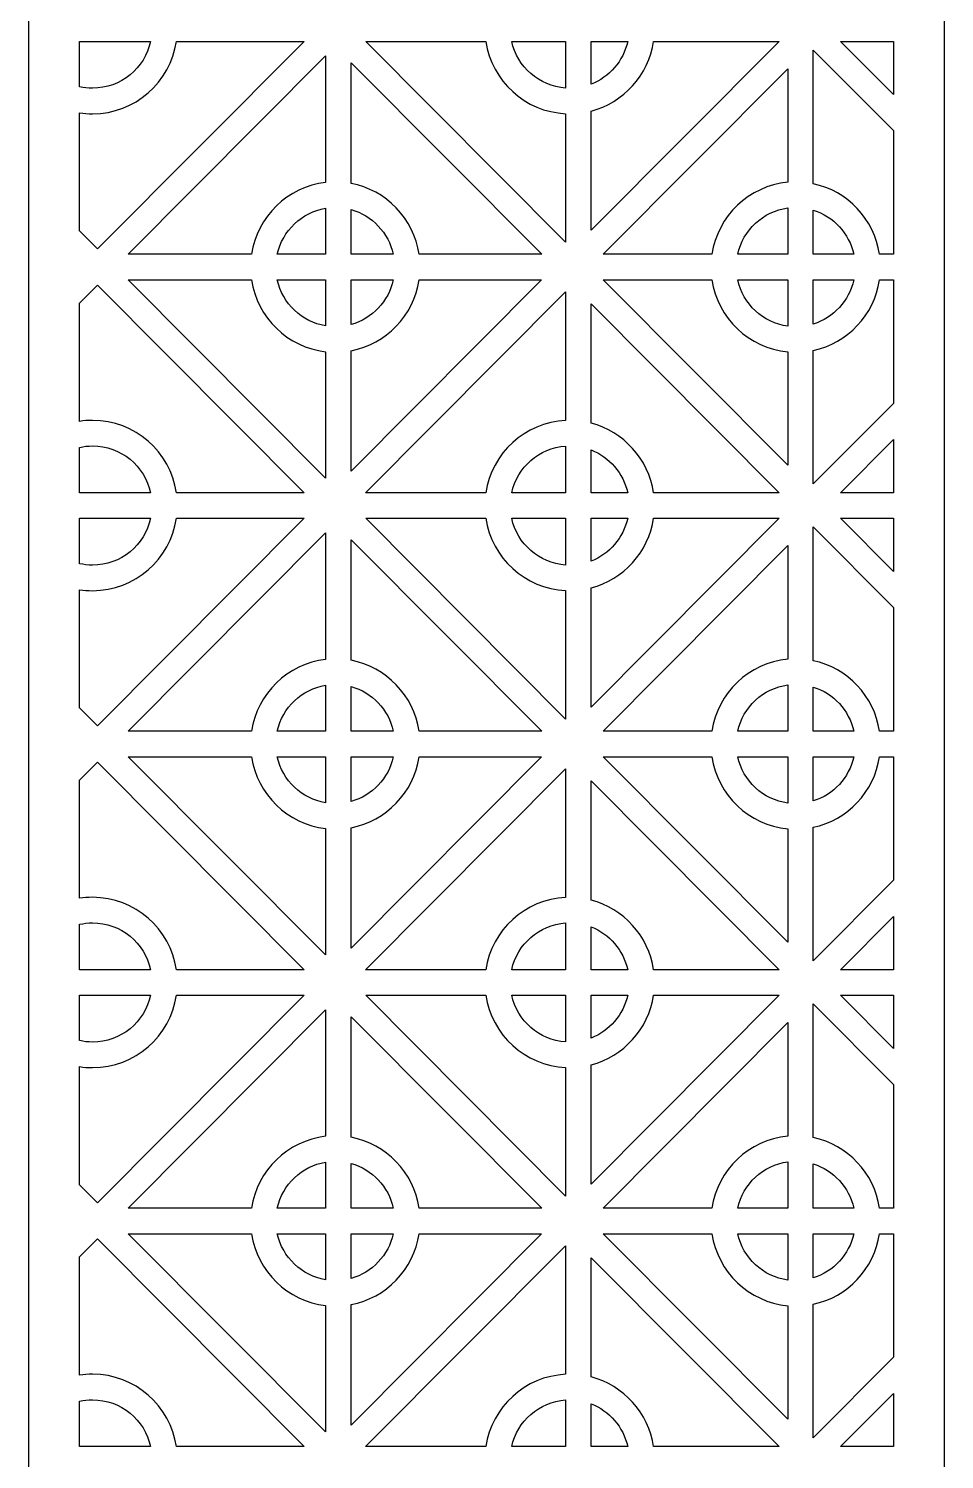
# Model space of a CAD drawing. Header units: centimetres. Extents: x -17 to -14.1, y -9 to 9.
# Drawn here: x -17.003 to -14.066, y -4.288 to 0.301 of the extents above; entities that cross this region are included whole.
import ezdxf

# ---------------------------------------------------------------- set-up
doc = ezdxf.new("R2010")
doc.units = ezdxf.units.CM
doc.header["$MEASUREMENT"] = 0
doc.layers.add('layer 1', color=7, linetype='Continuous')

msp = doc.modelspace()

# ---------------------------------------------------------------- linework, layer by layer
at = {"layer": 'layer 1', "color": 250, "lineweight": 30}
for points, knots in [([(-17.00268, -9.00021), (-17.00268, -9.00021), (-17.00268, 9.00077), (-17.00268, 9.00077), (-17.00268, 9.00077), (-17.00268, 9.00077), (-14.06596, 9.00077), (-14.06596, 9.00077), (-14.06596, 9.00077), (-14.06596, 9.00077), (-14.06596, -9.00021), (-14.06596, -9.00021), (-14.06596, -9.00021), (-14.06596, -9.00021), (-17.00268, -9.00021), (-17.00268, -9.00021)], [0, 0, 0, 0, 0.2, 0.2, 0.2, 0.2, 0.4, 0.4, 0.4, 0.4, 0.6, 0.6, 0.6, 0.6, 1, 1, 1, 1]), ([(-16.61173, 0.26024), (-16.61173, 0.26024), (-16.83953, 0.26024), (-16.83953, 0.26024), (-16.83953, 0.26024), (-16.83953, 0.26024), (-16.83953, 0.11464), (-16.83953, 0.11464), (-16.83953, 0.11464), (-16.82606, 0.11161), (-16.81206, 0.11), (-16.79768, 0.11), (-16.79768, 0.11), (-16.70657, 0.11), (-16.63041, 0.17433), (-16.61173, 0.26024)], [0, 0, 0, 0, 0.2, 0.2, 0.2, 0.2, 0.4, 0.4, 0.4, 0.4, 0.6, 0.6, 0.6, 0.6, 1, 1, 1, 1]), ([(-16.83953, -0.34763), (-16.83953, -0.34763), (-16.78191, -0.40551), (-16.78191, -0.40551), (-16.78191, -0.40551), (-16.78191, -0.40551), (-16.11919, 0.26024), (-16.11919, 0.26024), (-16.11919, 0.26024), (-16.11919, 0.26024), (-16.52881, 0.26024), (-16.52881, 0.26024), (-16.52881, 0.26024), (-16.54849, 0.12883), (-16.66139, 0.02805), (-16.79768, 0.02805), (-16.79768, 0.02805), (-16.81191, 0.02805), (-16.82588, 0.02915), (-16.83953, 0.03127), (-16.83953, 0.03127), (-16.83953, 0.03127), (-16.83953, -0.34763), (-16.83953, -0.34763)], [0, 0, 0, 0, 0.1428571, 0.1428571, 0.1428571, 0.1428571, 0.2857143, 0.2857143, 0.2857143, 0.2857143, 0.4285714, 0.4285714, 0.4285714, 0.4285714, 0.5714286, 0.5714286, 0.5714286, 0.5714286, 0.7142857, 0.7142857, 0.7142857, 0.7142857, 1, 1, 1, 1]), ([(-15.53636, 0.26024), (-15.53636, 0.26024), (-15.92163, 0.26024), (-15.92163, 0.26024), (-15.92163, 0.26024), (-15.92163, 0.26024), (-15.28064, -0.38368), (-15.28064, -0.38368), (-15.28064, -0.38368), (-15.28064, -0.38368), (-15.28064, 0.02837), (-15.28064, 0.02837), (-15.28064, 0.02837), (-15.41099, 0.03461), (-15.51731, 0.13308), (-15.53636, 0.26024)], [0, 0, 0, 0, 0.2, 0.2, 0.2, 0.2, 0.4, 0.4, 0.4, 0.4, 0.6, 0.6, 0.6, 0.6, 1, 1, 1, 1]), ([(-15.28064, 0.26024), (-15.28064, 0.26024), (-15.45344, 0.26024), (-15.45344, 0.26024), (-15.45344, 0.26024), (-15.43567, 0.1785), (-15.36585, 0.11631), (-15.28064, 0.11046), (-15.28064, 0.11046), (-15.28064, 0.11046), (-15.28064, 0.26024), (-15.28064, 0.26024)], [0, 0, 0, 0, 0.25, 0.25, 0.25, 0.25, 0.5, 0.5, 0.5, 0.5, 1, 1, 1, 1]), ([(-15.08155, 0.26024), (-15.08155, 0.26024), (-15.19907, 0.26024), (-15.19907, 0.26024), (-15.19907, 0.26024), (-15.19907, 0.26024), (-15.19907, 0.12274), (-15.19907, 0.12274), (-15.19907, 0.12274), (-15.14009, 0.14558), (-15.09528, 0.19708), (-15.08155, 0.26024)], [0, 0, 0, 0, 0.25, 0.25, 0.25, 0.25, 0.5, 0.5, 0.5, 0.5, 1, 1, 1, 1]), ([(-14.59619, 0.26024), (-14.59619, 0.26024), (-14.99862, 0.26024), (-14.99862, 0.26024), (-14.99862, 0.26024), (-15.01489, 0.15161), (-15.09485, 0.06392), (-15.19907, 0.03678), (-15.19907, 0.03678), (-15.19907, 0.03678), (-15.19907, -0.3454), (-15.19907, -0.3454), (-15.19907, -0.3454), (-15.19907, -0.3454), (-14.59619, 0.26024), (-14.59619, 0.26024)], [0, 0, 0, 0, 0.2, 0.2, 0.2, 0.2, 0.4, 0.4, 0.4, 0.4, 0.6, 0.6, 0.6, 0.6, 1, 1, 1, 1]), ([(-14.22911, -0.02596), (-14.22911, -0.02596), (-14.48644, 0.23254), (-14.48644, 0.23254), (-14.48644, 0.23254), (-14.48644, 0.23254), (-14.48644, -0.19643), (-14.48644, -0.19643), (-14.48644, -0.19643), (-14.37631, -0.2197), (-14.2907, -0.30994), (-14.2738, -0.42275), (-14.2738, -0.42275), (-14.2738, -0.42275), (-14.22911, -0.42275), (-14.22911, -0.42275), (-14.22911, -0.42275), (-14.22911, -0.42275), (-14.22911, -0.02596), (-14.22911, -0.02596)], [0, 0, 0, 0, 0.1666667, 0.1666667, 0.1666667, 0.1666667, 0.3333333, 0.3333333, 0.3333333, 0.3333333, 0.5, 0.5, 0.5, 0.5, 0.6666667, 0.6666667, 0.6666667, 0.6666667, 1, 1, 1, 1]), ([(-14.22911, 0.26024), (-14.22911, 0.26024), (-14.39864, 0.26024), (-14.39864, 0.26024), (-14.39864, 0.26024), (-14.39864, 0.26024), (-14.22911, 0.08993), (-14.22911, 0.08993), (-14.22911, 0.08993), (-14.22911, 0.08993), (-14.22911, 0.26024), (-14.22911, 0.26024)], [0, 0, 0, 0, 0.25, 0.25, 0.25, 0.25, 0.5, 0.5, 0.5, 0.5, 1, 1, 1, 1]), ([(-16.6837, -0.42275), (-16.6837, -0.42275), (-16.28803, -0.42275), (-16.28803, -0.42275), (-16.28803, -0.42275), (-16.26987, -0.3015), (-16.17233, -0.20634), (-16.05028, -0.19236), (-16.05028, -0.19236), (-16.05028, -0.19236), (-16.05028, 0.21356), (-16.05028, 0.21356), (-16.05028, 0.21356), (-16.05028, 0.21356), (-16.6837, -0.42275), (-16.6837, -0.42275)], [0, 0, 0, 0, 0.2, 0.2, 0.2, 0.2, 0.4, 0.4, 0.4, 0.4, 0.6, 0.6, 0.6, 0.6, 1, 1, 1, 1]), ([(-15.75029, -0.42275), (-15.75029, -0.42275), (-15.35711, -0.42275), (-15.35711, -0.42275), (-15.35711, -0.42275), (-15.35711, -0.42275), (-15.96871, 0.19163), (-15.96871, 0.19163), (-15.96871, 0.19163), (-15.96871, 0.19163), (-15.96871, -0.19528), (-15.96871, -0.19528), (-15.96871, -0.19528), (-15.85581, -0.21658), (-15.76749, -0.30797), (-15.75029, -0.42275)], [0, 0, 0, 0, 0.2, 0.2, 0.2, 0.2, 0.4, 0.4, 0.4, 0.4, 0.6, 0.6, 0.6, 0.6, 1, 1, 1, 1]), ([(-15.16071, -0.42275), (-15.16071, -0.42275), (-14.81154, -0.42275), (-14.81154, -0.42275), (-14.81154, -0.42275), (-14.79309, -0.29959), (-14.69275, -0.20335), (-14.56801, -0.19176), (-14.56801, -0.19176), (-14.56801, -0.19176), (-14.56801, 0.17265), (-14.56801, 0.17265), (-14.56801, 0.17265), (-14.56801, 0.17265), (-15.16071, -0.42275), (-15.16071, -0.42275)], [0, 0, 0, 0, 0.2, 0.2, 0.2, 0.2, 0.4, 0.4, 0.4, 0.4, 0.6, 0.6, 0.6, 0.6, 1, 1, 1, 1]), ([(-16.20511, -0.42275), (-16.20511, -0.42275), (-16.05028, -0.42275), (-16.05028, -0.42275), (-16.05028, -0.42275), (-16.05028, -0.42275), (-16.05028, -0.27508), (-16.05028, -0.27508), (-16.05028, -0.27508), (-16.12721, -0.28779), (-16.1886, -0.34685), (-16.20511, -0.42275)], [0, 0, 0, 0, 0.25, 0.25, 0.25, 0.25, 0.5, 0.5, 0.5, 0.5, 1, 1, 1, 1]), ([(-14.72861, -0.42275), (-14.72861, -0.42275), (-14.56801, -0.42275), (-14.56801, -0.42275), (-14.56801, -0.42275), (-14.56801, -0.42275), (-14.56801, -0.27421), (-14.56801, -0.27421), (-14.56801, -0.27421), (-14.64763, -0.28486), (-14.71169, -0.34496), (-14.72861, -0.42275)], [0, 0, 0, 0, 0.25, 0.25, 0.25, 0.25, 0.5, 0.5, 0.5, 0.5, 1, 1, 1, 1]), ([(-15.96871, -0.42275), (-15.96871, -0.42275), (-15.83322, -0.42275), (-15.83322, -0.42275), (-15.83322, -0.42275), (-15.84831, -0.35332), (-15.90097, -0.29799), (-15.96871, -0.27932), (-15.96871, -0.27932), (-15.96871, -0.27932), (-15.96871, -0.42275), (-15.96871, -0.42275)], [0, 0, 0, 0, 0.25, 0.25, 0.25, 0.25, 0.5, 0.5, 0.5, 0.5, 1, 1, 1, 1]), ([(-14.48644, -0.281), (-14.48644, -0.281), (-14.48644, -0.42275), (-14.48644, -0.42275), (-14.48644, -0.42275), (-14.48644, -0.42275), (-14.35672, -0.42275), (-14.35672, -0.42275), (-14.35672, -0.42275), (-14.37139, -0.35531), (-14.42149, -0.30116), (-14.48644, -0.281)], [0, 0, 0, 0, 0.25, 0.25, 0.25, 0.25, 0.5, 0.5, 0.5, 0.5, 1, 1, 1, 1]), ([(-16.28803, -0.5047), (-16.28803, -0.5047), (-16.68317, -0.5047), (-16.68317, -0.5047), (-16.68317, -0.5047), (-16.68317, -0.5047), (-16.05028, -1.14048), (-16.05028, -1.14048), (-16.05028, -1.14048), (-16.05028, -1.14048), (-16.05028, -0.7351), (-16.05028, -0.7351), (-16.05028, -0.7351), (-16.17233, -0.72112), (-16.26987, -0.62596), (-16.28803, -0.5047)], [0, 0, 0, 0, 0.2, 0.2, 0.2, 0.2, 0.4, 0.4, 0.4, 0.4, 0.6, 0.6, 0.6, 0.6, 1, 1, 1, 1]), ([(-16.05028, -0.5047), (-16.05028, -0.5047), (-16.20511, -0.5047), (-16.20511, -0.5047), (-16.20511, -0.5047), (-16.1886, -0.58061), (-16.12721, -0.63966), (-16.05028, -0.65238), (-16.05028, -0.65238), (-16.05028, -0.65238), (-16.05028, -0.5047), (-16.05028, -0.5047)], [0, 0, 0, 0, 0.25, 0.25, 0.25, 0.25, 0.5, 0.5, 0.5, 0.5, 1, 1, 1, 1]), ([(-15.83322, -0.5047), (-15.83322, -0.5047), (-15.96871, -0.5047), (-15.96871, -0.5047), (-15.96871, -0.5047), (-15.96871, -0.5047), (-15.96871, -0.64814), (-15.96871, -0.64814), (-15.96871, -0.64814), (-15.90097, -0.62946), (-15.84831, -0.57413), (-15.83322, -0.5047)], [0, 0, 0, 0, 0.25, 0.25, 0.25, 0.25, 0.5, 0.5, 0.5, 0.5, 1, 1, 1, 1]), ([(-15.35765, -0.5047), (-15.35765, -0.5047), (-15.75029, -0.5047), (-15.75029, -0.5047), (-15.75029, -0.5047), (-15.76749, -0.61948), (-15.85581, -0.71088), (-15.96871, -0.73217), (-15.96871, -0.73217), (-15.96871, -0.73217), (-15.96871, -1.11855), (-15.96871, -1.11855), (-15.96871, -1.11855), (-15.96871, -1.11855), (-15.35765, -0.5047), (-15.35765, -0.5047)], [0, 0, 0, 0, 0.2, 0.2, 0.2, 0.2, 0.4, 0.4, 0.4, 0.4, 0.6, 0.6, 0.6, 0.6, 1, 1, 1, 1]), ([(-14.81154, -0.5047), (-14.81154, -0.5047), (-15.16017, -0.5047), (-15.16017, -0.5047), (-15.16017, -0.5047), (-15.16017, -0.5047), (-14.56801, -1.09957), (-14.56801, -1.09957), (-14.56801, -1.09957), (-14.56801, -1.09957), (-14.56801, -0.7357), (-14.56801, -0.7357), (-14.56801, -0.7357), (-14.69275, -0.7241), (-14.79309, -0.62787), (-14.81154, -0.5047)], [0, 0, 0, 0, 0.2, 0.2, 0.2, 0.2, 0.4, 0.4, 0.4, 0.4, 0.6, 0.6, 0.6, 0.6, 1, 1, 1, 1]), ([(-14.56801, -0.5047), (-14.56801, -0.5047), (-14.72861, -0.5047), (-14.72861, -0.5047), (-14.72861, -0.5047), (-14.7117, -0.5825), (-14.64763, -0.6426), (-14.56801, -0.65325), (-14.56801, -0.65325), (-14.56801, -0.65325), (-14.56801, -0.5047), (-14.56801, -0.5047)], [0, 0, 0, 0, 0.25, 0.25, 0.25, 0.25, 0.5, 0.5, 0.5, 0.5, 1, 1, 1, 1]), ([(-14.35672, -0.5047), (-14.35672, -0.5047), (-14.48644, -0.5047), (-14.48644, -0.5047), (-14.48644, -0.5047), (-14.48644, -0.5047), (-14.48644, -0.64645), (-14.48644, -0.64645), (-14.48644, -0.64645), (-14.42149, -0.6263), (-14.37139, -0.57215), (-14.35672, -0.5047)], [0, 0, 0, 0, 0.25, 0.25, 0.25, 0.25, 0.5, 0.5, 0.5, 0.5, 1, 1, 1, 1]), ([(-14.22911, -0.5047), (-14.22911, -0.5047), (-14.2738, -0.5047), (-14.2738, -0.5047), (-14.2738, -0.5047), (-14.2907, -0.61752), (-14.37631, -0.70775), (-14.48644, -0.73103), (-14.48644, -0.73103), (-14.48644, -0.73103), (-14.48644, -1.15946), (-14.48644, -1.15946), (-14.48644, -1.15946), (-14.48644, -1.15946), (-14.22911, -0.90096), (-14.22911, -0.90096), (-14.22911, -0.90096), (-14.22911, -0.90096), (-14.22911, -0.5047), (-14.22911, -0.5047)], [0, 0, 0, 0, 0.1666667, 0.1666667, 0.1666667, 0.1666667, 0.3333333, 0.3333333, 0.3333333, 0.3333333, 0.5, 0.5, 0.5, 0.5, 0.6666667, 0.6666667, 0.6666667, 0.6666667, 1, 1, 1, 1]), ([(-16.52881, -1.18769), (-16.52881, -1.18769), (-16.11865, -1.18769), (-16.11865, -1.18769), (-16.11865, -1.18769), (-16.11865, -1.18769), (-16.78191, -0.5214), (-16.78191, -0.5214), (-16.78191, -0.5214), (-16.78191, -0.5214), (-16.83953, -0.57929), (-16.83953, -0.57929), (-16.83953, -0.57929), (-16.83953, -0.57929), (-16.83953, -0.95873), (-16.83953, -0.95873), (-16.83953, -0.95873), (-16.82588, -0.95661), (-16.81191, -0.9555), (-16.79768, -0.9555), (-16.79768, -0.9555), (-16.66139, -0.9555), (-16.54849, -1.05629), (-16.52881, -1.18769)], [0, 0, 0, 0, 0.1428571, 0.1428571, 0.1428571, 0.1428571, 0.2857143, 0.2857143, 0.2857143, 0.2857143, 0.4285714, 0.4285714, 0.4285714, 0.4285714, 0.5714286, 0.5714286, 0.5714286, 0.5714286, 0.7142857, 0.7142857, 0.7142857, 0.7142857, 1, 1, 1, 1]), ([(-15.92217, -1.18769), (-15.92217, -1.18769), (-15.53636, -1.18769), (-15.53636, -1.18769), (-15.53636, -1.18769), (-15.51731, -1.06054), (-15.41099, -0.96207), (-15.28064, -0.95583), (-15.28064, -0.95583), (-15.28064, -0.95583), (-15.28064, -0.54324), (-15.28064, -0.54324), (-15.28064, -0.54324), (-15.28064, -0.54324), (-15.92217, -1.18769), (-15.92217, -1.18769)], [0, 0, 0, 0, 0.2, 0.2, 0.2, 0.2, 0.4, 0.4, 0.4, 0.4, 0.6, 0.6, 0.6, 0.6, 1, 1, 1, 1]), ([(-14.99862, -1.18769), (-14.99862, -1.18769), (-14.59566, -1.18769), (-14.59566, -1.18769), (-14.59566, -1.18769), (-14.59566, -1.18769), (-15.19907, -0.58152), (-15.19907, -0.58152), (-15.19907, -0.58152), (-15.19907, -0.58152), (-15.19907, -0.96424), (-15.19907, -0.96424), (-15.19907, -0.96424), (-15.09486, -0.99138), (-15.01489, -1.07907), (-14.99862, -1.18769)], [0, 0, 0, 0, 0.2, 0.2, 0.2, 0.2, 0.4, 0.4, 0.4, 0.4, 0.6, 0.6, 0.6, 0.6, 1, 1, 1, 1]), ([(-16.83953, -1.18769), (-16.83953, -1.18769), (-16.61173, -1.18769), (-16.61173, -1.18769), (-16.61173, -1.18769), (-16.63041, -1.10179), (-16.70657, -1.03745), (-16.79768, -1.03745), (-16.79768, -1.03745), (-16.81206, -1.03745), (-16.82606, -1.03907), (-16.83953, -1.0421), (-16.83953, -1.0421), (-16.83953, -1.0421), (-16.83953, -1.18769), (-16.83953, -1.18769)], [0, 0, 0, 0, 0.2, 0.2, 0.2, 0.2, 0.4, 0.4, 0.4, 0.4, 0.6, 0.6, 0.6, 0.6, 1, 1, 1, 1]), ([(-15.45344, -1.18769), (-15.45344, -1.18769), (-15.28064, -1.18769), (-15.28064, -1.18769), (-15.28064, -1.18769), (-15.28064, -1.18769), (-15.28064, -1.03792), (-15.28064, -1.03792), (-15.28064, -1.03792), (-15.36585, -1.04376), (-15.43566, -1.10596), (-15.45344, -1.18769)], [0, 0, 0, 0, 0.25, 0.25, 0.25, 0.25, 0.5, 0.5, 0.5, 0.5, 1, 1, 1, 1]), ([(-15.19907, -1.18769), (-15.19907, -1.18769), (-15.08155, -1.18769), (-15.08155, -1.18769), (-15.08155, -1.18769), (-15.09528, -1.12453), (-15.14009, -1.07304), (-15.19907, -1.0502), (-15.19907, -1.0502), (-15.19907, -1.0502), (-15.19907, -1.18769), (-15.19907, -1.18769)], [0, 0, 0, 0, 0.25, 0.25, 0.25, 0.25, 0.5, 0.5, 0.5, 0.5, 1, 1, 1, 1]), ([(-14.22911, -1.01685), (-14.22911, -1.01685), (-14.39918, -1.18769), (-14.39918, -1.18769), (-14.39918, -1.18769), (-14.39918, -1.18769), (-14.22911, -1.18769), (-14.22911, -1.18769), (-14.22911, -1.18769), (-14.22911, -1.18769), (-14.22911, -1.01685), (-14.22911, -1.01685)], [0, 0, 0, 0, 0.25, 0.25, 0.25, 0.25, 0.5, 0.5, 0.5, 0.5, 1, 1, 1, 1]), ([(-16.61173, -1.26964), (-16.61173, -1.26964), (-16.83953, -1.26964), (-16.83953, -1.26964), (-16.83953, -1.26964), (-16.83953, -1.26964), (-16.83953, -1.41523), (-16.83953, -1.41523), (-16.83953, -1.41523), (-16.82606, -1.41827), (-16.81206, -1.41988), (-16.79768, -1.41988), (-16.79768, -1.41988), (-16.70657, -1.41988), (-16.63041, -1.35554), (-16.61173, -1.26964)], [0, 0, 0, 0, 0.2, 0.2, 0.2, 0.2, 0.4, 0.4, 0.4, 0.4, 0.6, 0.6, 0.6, 0.6, 1, 1, 1, 1]), ([(-16.83953, -1.87758), (-16.83953, -1.87758), (-16.78191, -1.93546), (-16.78191, -1.93546), (-16.78191, -1.93546), (-16.78191, -1.93546), (-16.11911, -1.26964), (-16.11911, -1.26964), (-16.11911, -1.26964), (-16.11911, -1.26964), (-16.52881, -1.26964), (-16.52881, -1.26964), (-16.52881, -1.26964), (-16.54849, -1.40105), (-16.66139, -1.50183), (-16.79768, -1.50183), (-16.79768, -1.50183), (-16.81191, -1.50183), (-16.82588, -1.50072), (-16.83953, -1.49861), (-16.83953, -1.49861), (-16.83953, -1.49861), (-16.83953, -1.87758), (-16.83953, -1.87758)], [0, 0, 0, 0, 0.1428571, 0.1428571, 0.1428571, 0.1428571, 0.2857143, 0.2857143, 0.2857143, 0.2857143, 0.4285714, 0.4285714, 0.4285714, 0.4285714, 0.5714286, 0.5714286, 0.5714286, 0.5714286, 0.7142857, 0.7142857, 0.7142857, 0.7142857, 1, 1, 1, 1]), ([(-15.53636, -1.26964), (-15.53636, -1.26964), (-15.92171, -1.26964), (-15.92171, -1.26964), (-15.92171, -1.26964), (-15.92171, -1.26964), (-15.28064, -1.91363), (-15.28064, -1.91363), (-15.28064, -1.91363), (-15.28064, -1.91363), (-15.28064, -1.5015), (-15.28064, -1.5015), (-15.28064, -1.5015), (-15.41099, -1.49526), (-15.51731, -1.39679), (-15.53636, -1.26964)], [0, 0, 0, 0, 0.2, 0.2, 0.2, 0.2, 0.4, 0.4, 0.4, 0.4, 0.6, 0.6, 0.6, 0.6, 1, 1, 1, 1]), ([(-15.28064, -1.26964), (-15.28064, -1.26964), (-15.45344, -1.26964), (-15.45344, -1.26964), (-15.45344, -1.26964), (-15.43567, -1.35137), (-15.36585, -1.41357), (-15.28064, -1.41941), (-15.28064, -1.41941), (-15.28064, -1.41941), (-15.28064, -1.26964), (-15.28064, -1.26964)], [0, 0, 0, 0, 0.25, 0.25, 0.25, 0.25, 0.5, 0.5, 0.5, 0.5, 1, 1, 1, 1]), ([(-15.08155, -1.26964), (-15.08155, -1.26964), (-15.19907, -1.26964), (-15.19907, -1.26964), (-15.19907, -1.26964), (-15.19907, -1.26964), (-15.19907, -1.40713), (-15.19907, -1.40713), (-15.19907, -1.40713), (-15.14009, -1.38429), (-15.09528, -1.3328), (-15.08155, -1.26964)], [0, 0, 0, 0, 0.25, 0.25, 0.25, 0.25, 0.5, 0.5, 0.5, 0.5, 1, 1, 1, 1]), ([(-14.59612, -1.26964), (-14.59612, -1.26964), (-14.99862, -1.26964), (-14.99862, -1.26964), (-14.99862, -1.26964), (-15.01489, -1.37826), (-15.09485, -1.46595), (-15.19907, -1.4931), (-15.19907, -1.4931), (-15.19907, -1.4931), (-15.19907, -1.87534), (-15.19907, -1.87534), (-15.19907, -1.87534), (-15.19907, -1.87534), (-14.59612, -1.26964), (-14.59612, -1.26964)], [0, 0, 0, 0, 0.2, 0.2, 0.2, 0.2, 0.4, 0.4, 0.4, 0.4, 0.6, 0.6, 0.6, 0.6, 1, 1, 1, 1]), ([(-14.22911, -1.26964), (-14.22911, -1.26964), (-14.39872, -1.26964), (-14.39872, -1.26964), (-14.39872, -1.26964), (-14.39872, -1.26964), (-14.22911, -1.44002), (-14.22911, -1.44002), (-14.22911, -1.44002), (-14.22911, -1.44002), (-14.22911, -1.26964), (-14.22911, -1.26964)], [0, 0, 0, 0, 0.25, 0.25, 0.25, 0.25, 0.5, 0.5, 0.5, 0.5, 1, 1, 1, 1]), ([(-16.68363, -1.95263), (-16.68363, -1.95263), (-16.28803, -1.95263), (-16.28803, -1.95263), (-16.28803, -1.95263), (-16.26987, -1.83137), (-16.17233, -1.73621), (-16.05028, -1.72223), (-16.05028, -1.72223), (-16.05028, -1.72223), (-16.05028, -1.31639), (-16.05028, -1.31639), (-16.05028, -1.31639), (-16.05028, -1.31639), (-16.68363, -1.95263), (-16.68363, -1.95263)], [0, 0, 0, 0, 0.2, 0.2, 0.2, 0.2, 0.4, 0.4, 0.4, 0.4, 0.6, 0.6, 0.6, 0.6, 1, 1, 1, 1]), ([(-14.22911, -1.55591), (-14.22911, -1.55591), (-14.48644, -1.29741), (-14.48644, -1.29741), (-14.48644, -1.29741), (-14.48644, -1.29741), (-14.48644, -1.72631), (-14.48644, -1.72631), (-14.48644, -1.72631), (-14.37631, -1.74958), (-14.2907, -1.83981), (-14.2738, -1.95263), (-14.2738, -1.95263), (-14.2738, -1.95263), (-14.22911, -1.95263), (-14.22911, -1.95263), (-14.22911, -1.95263), (-14.22911, -1.95263), (-14.22911, -1.55591), (-14.22911, -1.55591)], [0, 0, 0, 0, 0.1666667, 0.1666667, 0.1666667, 0.1666667, 0.3333333, 0.3333333, 0.3333333, 0.3333333, 0.5, 0.5, 0.5, 0.5, 0.6666667, 0.6666667, 0.6666667, 0.6666667, 1, 1, 1, 1]), ([(-15.75029, -1.95263), (-15.75029, -1.95263), (-15.35719, -1.95263), (-15.35719, -1.95263), (-15.35719, -1.95263), (-15.35719, -1.95263), (-15.96871, -1.33832), (-15.96871, -1.33832), (-15.96871, -1.33832), (-15.96871, -1.33832), (-15.96871, -1.72516), (-15.96871, -1.72516), (-15.96871, -1.72516), (-15.85581, -1.74645), (-15.76749, -1.83785), (-15.75029, -1.95263)], [0, 0, 0, 0, 0.2, 0.2, 0.2, 0.2, 0.4, 0.4, 0.4, 0.4, 0.6, 0.6, 0.6, 0.6, 1, 1, 1, 1]), ([(-15.16064, -1.95263), (-15.16064, -1.95263), (-14.81154, -1.95263), (-14.81154, -1.95263), (-14.81154, -1.95263), (-14.79309, -1.82947), (-14.69275, -1.73323), (-14.56801, -1.72163), (-14.56801, -1.72163), (-14.56801, -1.72163), (-14.56801, -1.3573), (-14.56801, -1.3573), (-14.56801, -1.3573), (-14.56801, -1.3573), (-15.16064, -1.95263), (-15.16064, -1.95263)], [0, 0, 0, 0, 0.2, 0.2, 0.2, 0.2, 0.4, 0.4, 0.4, 0.4, 0.6, 0.6, 0.6, 0.6, 1, 1, 1, 1]), ([(-16.20511, -1.95263), (-16.20511, -1.95263), (-16.05028, -1.95263), (-16.05028, -1.95263), (-16.05028, -1.95263), (-16.05028, -1.95263), (-16.05028, -1.80495), (-16.05028, -1.80495), (-16.05028, -1.80495), (-16.12721, -1.81767), (-16.1886, -1.87672), (-16.20511, -1.95263)], [0, 0, 0, 0, 0.25, 0.25, 0.25, 0.25, 0.5, 0.5, 0.5, 0.5, 1, 1, 1, 1]), ([(-15.96871, -1.95263), (-15.96871, -1.95263), (-15.83322, -1.95263), (-15.83322, -1.95263), (-15.83322, -1.95263), (-15.84831, -1.8832), (-15.90097, -1.82787), (-15.96871, -1.8092), (-15.96871, -1.8092), (-15.96871, -1.8092), (-15.96871, -1.95263), (-15.96871, -1.95263)], [0, 0, 0, 0, 0.25, 0.25, 0.25, 0.25, 0.5, 0.5, 0.5, 0.5, 1, 1, 1, 1]), ([(-14.72861, -1.95263), (-14.72861, -1.95263), (-14.56801, -1.95263), (-14.56801, -1.95263), (-14.56801, -1.95263), (-14.56801, -1.95263), (-14.56801, -1.80408), (-14.56801, -1.80408), (-14.56801, -1.80408), (-14.64763, -1.81473), (-14.71169, -1.87483), (-14.72861, -1.95263)], [0, 0, 0, 0, 0.25, 0.25, 0.25, 0.25, 0.5, 0.5, 0.5, 0.5, 1, 1, 1, 1]), ([(-14.48644, -1.81088), (-14.48644, -1.81088), (-14.48644, -1.95263), (-14.48644, -1.95263), (-14.48644, -1.95263), (-14.48644, -1.95263), (-14.35672, -1.95263), (-14.35672, -1.95263), (-14.35672, -1.95263), (-14.37139, -1.88518), (-14.42149, -1.83103), (-14.48644, -1.81088)], [0, 0, 0, 0, 0.25, 0.25, 0.25, 0.25, 0.5, 0.5, 0.5, 0.5, 1, 1, 1, 1]), ([(-16.52881, -2.71756), (-16.52881, -2.71756), (-16.11872, -2.71756), (-16.11872, -2.71756), (-16.11872, -2.71756), (-16.11872, -2.71756), (-16.78191, -2.05135), (-16.78191, -2.05135), (-16.78191, -2.05135), (-16.78191, -2.05135), (-16.83953, -2.10924), (-16.83953, -2.10924), (-16.83953, -2.10924), (-16.83953, -2.10924), (-16.83953, -2.4886), (-16.83953, -2.4886), (-16.83953, -2.4886), (-16.82588, -2.48648), (-16.81191, -2.48538), (-16.79768, -2.48538), (-16.79768, -2.48538), (-16.66139, -2.48538), (-16.54849, -2.58616), (-16.52881, -2.71756)], [0, 0, 0, 0, 0.1428571, 0.1428571, 0.1428571, 0.1428571, 0.2857143, 0.2857143, 0.2857143, 0.2857143, 0.4285714, 0.4285714, 0.4285714, 0.4285714, 0.5714286, 0.5714286, 0.5714286, 0.5714286, 0.7142857, 0.7142857, 0.7142857, 0.7142857, 1, 1, 1, 1]), ([(-16.28803, -2.03458), (-16.28803, -2.03458), (-16.68324, -2.03458), (-16.68324, -2.03458), (-16.68324, -2.03458), (-16.68324, -2.03458), (-16.05028, -2.67042), (-16.05028, -2.67042), (-16.05028, -2.67042), (-16.05028, -2.67042), (-16.05028, -2.26497), (-16.05028, -2.26497), (-16.05028, -2.26497), (-16.17233, -2.25099), (-16.26987, -2.15583), (-16.28803, -2.03458)], [0, 0, 0, 0, 0.2, 0.2, 0.2, 0.2, 0.4, 0.4, 0.4, 0.4, 0.6, 0.6, 0.6, 0.6, 1, 1, 1, 1]), ([(-16.05028, -2.03458), (-16.05028, -2.03458), (-16.20511, -2.03458), (-16.20511, -2.03458), (-16.20511, -2.03458), (-16.1886, -2.11048), (-16.12721, -2.16954), (-16.05028, -2.18226), (-16.05028, -2.18226), (-16.05028, -2.18226), (-16.05028, -2.03458), (-16.05028, -2.03458)], [0, 0, 0, 0, 0.25, 0.25, 0.25, 0.25, 0.5, 0.5, 0.5, 0.5, 1, 1, 1, 1]), ([(-15.83322, -2.03458), (-15.83322, -2.03458), (-15.96871, -2.03458), (-15.96871, -2.03458), (-15.96871, -2.03458), (-15.96871, -2.03458), (-15.96871, -2.17801), (-15.96871, -2.17801), (-15.96871, -2.17801), (-15.90097, -2.15934), (-15.84831, -2.10401), (-15.83322, -2.03458)], [0, 0, 0, 0, 0.25, 0.25, 0.25, 0.25, 0.5, 0.5, 0.5, 0.5, 1, 1, 1, 1]), ([(-15.35758, -2.03458), (-15.35758, -2.03458), (-15.75029, -2.03458), (-15.75029, -2.03458), (-15.75029, -2.03458), (-15.76749, -2.14936), (-15.85581, -2.24076), (-15.96871, -2.26205), (-15.96871, -2.26205), (-15.96871, -2.26205), (-15.96871, -2.6485), (-15.96871, -2.6485), (-15.96871, -2.6485), (-15.96871, -2.6485), (-15.35758, -2.03458), (-15.35758, -2.03458)], [0, 0, 0, 0, 0.2, 0.2, 0.2, 0.2, 0.4, 0.4, 0.4, 0.4, 0.6, 0.6, 0.6, 0.6, 1, 1, 1, 1]), ([(-14.81154, -2.03458), (-14.81154, -2.03458), (-15.16025, -2.03458), (-15.16025, -2.03458), (-15.16025, -2.03458), (-15.16025, -2.03458), (-14.56801, -2.62952), (-14.56801, -2.62952), (-14.56801, -2.62952), (-14.56801, -2.62952), (-14.56801, -2.26557), (-14.56801, -2.26557), (-14.56801, -2.26557), (-14.69275, -2.25398), (-14.79309, -2.15774), (-14.81154, -2.03458)], [0, 0, 0, 0, 0.2, 0.2, 0.2, 0.2, 0.4, 0.4, 0.4, 0.4, 0.6, 0.6, 0.6, 0.6, 1, 1, 1, 1]), ([(-14.56801, -2.03458), (-14.56801, -2.03458), (-14.72861, -2.03458), (-14.72861, -2.03458), (-14.72861, -2.03458), (-14.7117, -2.11237), (-14.64763, -2.17247), (-14.56801, -2.18312), (-14.56801, -2.18312), (-14.56801, -2.18312), (-14.56801, -2.03458), (-14.56801, -2.03458)], [0, 0, 0, 0, 0.25, 0.25, 0.25, 0.25, 0.5, 0.5, 0.5, 0.5, 1, 1, 1, 1]), ([(-14.35672, -2.03458), (-14.35672, -2.03458), (-14.48644, -2.03458), (-14.48644, -2.03458), (-14.48644, -2.03458), (-14.48644, -2.03458), (-14.48644, -2.17633), (-14.48644, -2.17633), (-14.48644, -2.17633), (-14.42149, -2.15617), (-14.37139, -2.10202), (-14.35672, -2.03458)], [0, 0, 0, 0, 0.25, 0.25, 0.25, 0.25, 0.5, 0.5, 0.5, 0.5, 1, 1, 1, 1]), ([(-14.22911, -2.03458), (-14.22911, -2.03458), (-14.2738, -2.03458), (-14.2738, -2.03458), (-14.2738, -2.03458), (-14.2907, -2.1474), (-14.37631, -2.23763), (-14.48644, -2.2609), (-14.48644, -2.2609), (-14.48644, -2.2609), (-14.48644, -2.68941), (-14.48644, -2.68941), (-14.48644, -2.68941), (-14.48644, -2.68941), (-14.22911, -2.43091), (-14.22911, -2.43091), (-14.22911, -2.43091), (-14.22911, -2.43091), (-14.22911, -2.03458), (-14.22911, -2.03458)], [0, 0, 0, 0, 0.1666667, 0.1666667, 0.1666667, 0.1666667, 0.3333333, 0.3333333, 0.3333333, 0.3333333, 0.5, 0.5, 0.5, 0.5, 0.6666667, 0.6666667, 0.6666667, 0.6666667, 1, 1, 1, 1]), ([(-15.92209, -2.71756), (-15.92209, -2.71756), (-15.53636, -2.71756), (-15.53636, -2.71756), (-15.53636, -2.71756), (-15.51731, -2.59041), (-15.41099, -2.49194), (-15.28064, -2.4857), (-15.28064, -2.4857), (-15.28064, -2.4857), (-15.28064, -2.07319), (-15.28064, -2.07319), (-15.28064, -2.07319), (-15.28064, -2.07319), (-15.92209, -2.71756), (-15.92209, -2.71756)], [0, 0, 0, 0, 0.2, 0.2, 0.2, 0.2, 0.4, 0.4, 0.4, 0.4, 0.6, 0.6, 0.6, 0.6, 1, 1, 1, 1]), ([(-14.99862, -2.71756), (-14.99862, -2.71756), (-14.59573, -2.71756), (-14.59573, -2.71756), (-14.59573, -2.71756), (-14.59573, -2.71756), (-15.19907, -2.11147), (-15.19907, -2.11147), (-15.19907, -2.11147), (-15.19907, -2.11147), (-15.19907, -2.49411), (-15.19907, -2.49411), (-15.19907, -2.49411), (-15.09486, -2.52126), (-15.01489, -2.60895), (-14.99862, -2.71756)], [0, 0, 0, 0, 0.2, 0.2, 0.2, 0.2, 0.4, 0.4, 0.4, 0.4, 0.6, 0.6, 0.6, 0.6, 1, 1, 1, 1]), ([(-16.83953, -2.71756), (-16.83953, -2.71756), (-16.61173, -2.71756), (-16.61173, -2.71756), (-16.61173, -2.71756), (-16.63041, -2.63166), (-16.70657, -2.56733), (-16.79768, -2.56733), (-16.79768, -2.56733), (-16.81206, -2.56733), (-16.82606, -2.56894), (-16.83953, -2.57198), (-16.83953, -2.57198), (-16.83953, -2.57198), (-16.83953, -2.71756), (-16.83953, -2.71756)], [0, 0, 0, 0, 0.2, 0.2, 0.2, 0.2, 0.4, 0.4, 0.4, 0.4, 0.6, 0.6, 0.6, 0.6, 1, 1, 1, 1]), ([(-15.45344, -2.71756), (-15.45344, -2.71756), (-15.28064, -2.71756), (-15.28064, -2.71756), (-15.28064, -2.71756), (-15.28064, -2.71756), (-15.28064, -2.56779), (-15.28064, -2.56779), (-15.28064, -2.56779), (-15.36585, -2.57364), (-15.43566, -2.63583), (-15.45344, -2.71756)], [0, 0, 0, 0, 0.25, 0.25, 0.25, 0.25, 0.5, 0.5, 0.5, 0.5, 1, 1, 1, 1]), ([(-14.22911, -2.5468), (-14.22911, -2.5468), (-14.3991, -2.71756), (-14.3991, -2.71756), (-14.3991, -2.71756), (-14.3991, -2.71756), (-14.22911, -2.71756), (-14.22911, -2.71756), (-14.22911, -2.71756), (-14.22911, -2.71756), (-14.22911, -2.5468), (-14.22911, -2.5468)], [0, 0, 0, 0, 0.25, 0.25, 0.25, 0.25, 0.5, 0.5, 0.5, 0.5, 1, 1, 1, 1]), ([(-15.19907, -2.71756), (-15.19907, -2.71756), (-15.08155, -2.71756), (-15.08155, -2.71756), (-15.08155, -2.71756), (-15.09528, -2.65441), (-15.14009, -2.60291), (-15.19907, -2.58007), (-15.19907, -2.58007), (-15.19907, -2.58007), (-15.19907, -2.71756), (-15.19907, -2.71756)], [0, 0, 0, 0, 0.25, 0.25, 0.25, 0.25, 0.5, 0.5, 0.5, 0.5, 1, 1, 1, 1]), ([(-16.61173, -2.79951), (-16.61173, -2.79951), (-16.83953, -2.79951), (-16.83953, -2.79951), (-16.83953, -2.79951), (-16.83953, -2.79951), (-16.83953, -2.9451), (-16.83953, -2.9451), (-16.83953, -2.9451), (-16.82606, -2.94814), (-16.81206, -2.94975), (-16.79768, -2.94975), (-16.79768, -2.94975), (-16.70657, -2.94975), (-16.63041, -2.88541), (-16.61173, -2.79951)], [0, 0, 0, 0, 0.2, 0.2, 0.2, 0.2, 0.4, 0.4, 0.4, 0.4, 0.6, 0.6, 0.6, 0.6, 1, 1, 1, 1]), ([(-16.83953, -3.40753), (-16.83953, -3.40753), (-16.78191, -3.46541), (-16.78191, -3.46541), (-16.78191, -3.46541), (-16.78191, -3.46541), (-16.11903, -2.79951), (-16.11903, -2.79951), (-16.11903, -2.79951), (-16.11903, -2.79951), (-16.52881, -2.79951), (-16.52881, -2.79951), (-16.52881, -2.79951), (-16.54849, -2.93092), (-16.66139, -3.0317), (-16.79768, -3.0317), (-16.79768, -3.0317), (-16.81191, -3.0317), (-16.82588, -3.0306), (-16.83953, -3.02848), (-16.83953, -3.02848), (-16.83953, -3.02848), (-16.83953, -3.40753), (-16.83953, -3.40753)], [0, 0, 0, 0, 0.1428571, 0.1428571, 0.1428571, 0.1428571, 0.2857143, 0.2857143, 0.2857143, 0.2857143, 0.4285714, 0.4285714, 0.4285714, 0.4285714, 0.5714286, 0.5714286, 0.5714286, 0.5714286, 0.7142857, 0.7142857, 0.7142857, 0.7142857, 1, 1, 1, 1]), ([(-15.53636, -2.79951), (-15.53636, -2.79951), (-15.92178, -2.79951), (-15.92178, -2.79951), (-15.92178, -2.79951), (-15.92178, -2.79951), (-15.28064, -3.44358), (-15.28064, -3.44358), (-15.28064, -3.44358), (-15.28064, -3.44358), (-15.28064, -3.03138), (-15.28064, -3.03138), (-15.28064, -3.03138), (-15.41099, -3.02514), (-15.51731, -2.92667), (-15.53636, -2.79951)], [0, 0, 0, 0, 0.2, 0.2, 0.2, 0.2, 0.4, 0.4, 0.4, 0.4, 0.6, 0.6, 0.6, 0.6, 1, 1, 1, 1]), ([(-15.28064, -2.79951), (-15.28064, -2.79951), (-15.45344, -2.79951), (-15.45344, -2.79951), (-15.45344, -2.79951), (-15.43567, -2.88124), (-15.36585, -2.94344), (-15.28064, -2.94929), (-15.28064, -2.94929), (-15.28064, -2.94929), (-15.28064, -2.79951), (-15.28064, -2.79951)], [0, 0, 0, 0, 0.25, 0.25, 0.25, 0.25, 0.5, 0.5, 0.5, 0.5, 1, 1, 1, 1]), ([(-15.08155, -2.79951), (-15.08155, -2.79951), (-15.19907, -2.79951), (-15.19907, -2.79951), (-15.19907, -2.79951), (-15.19907, -2.79951), (-15.19907, -2.93701), (-15.19907, -2.93701), (-15.19907, -2.93701), (-15.14009, -2.91416), (-15.09528, -2.86267), (-15.08155, -2.79951)], [0, 0, 0, 0, 0.25, 0.25, 0.25, 0.25, 0.5, 0.5, 0.5, 0.5, 1, 1, 1, 1]), ([(-14.59604, -2.79951), (-14.59604, -2.79951), (-14.99862, -2.79951), (-14.99862, -2.79951), (-14.99862, -2.79951), (-15.01489, -2.90813), (-15.09485, -2.99582), (-15.19907, -3.02297), (-15.19907, -3.02297), (-15.19907, -3.02297), (-15.19907, -3.40529), (-15.19907, -3.40529), (-15.19907, -3.40529), (-15.19907, -3.40529), (-14.59604, -2.79951), (-14.59604, -2.79951)], [0, 0, 0, 0, 0.2, 0.2, 0.2, 0.2, 0.4, 0.4, 0.4, 0.4, 0.6, 0.6, 0.6, 0.6, 1, 1, 1, 1]), ([(-14.22911, -2.79951), (-14.22911, -2.79951), (-14.39879, -2.79951), (-14.39879, -2.79951), (-14.39879, -2.79951), (-14.39879, -2.79951), (-14.22911, -2.96997), (-14.22911, -2.96997), (-14.22911, -2.96997), (-14.22911, -2.96997), (-14.22911, -2.79951), (-14.22911, -2.79951)], [0, 0, 0, 0, 0.25, 0.25, 0.25, 0.25, 0.5, 0.5, 0.5, 0.5, 1, 1, 1, 1]), ([(-14.22911, -3.08586), (-14.22911, -3.08586), (-14.48644, -2.82736), (-14.48644, -2.82736), (-14.48644, -2.82736), (-14.48644, -2.82736), (-14.48644, -3.25618), (-14.48644, -3.25618), (-14.48644, -3.25618), (-14.37631, -3.27945), (-14.2907, -3.36969), (-14.2738, -3.4825), (-14.2738, -3.4825), (-14.2738, -3.4825), (-14.22911, -3.4825), (-14.22911, -3.4825), (-14.22911, -3.4825), (-14.22911, -3.4825), (-14.22911, -3.08586), (-14.22911, -3.08586)], [0, 0, 0, 0, 0.1666667, 0.1666667, 0.1666667, 0.1666667, 0.3333333, 0.3333333, 0.3333333, 0.3333333, 0.5, 0.5, 0.5, 0.5, 0.6666667, 0.6666667, 0.6666667, 0.6666667, 1, 1, 1, 1]), ([(-16.68355, -3.4825), (-16.68355, -3.4825), (-16.28803, -3.4825), (-16.28803, -3.4825), (-16.28803, -3.4825), (-16.26987, -3.36125), (-16.17233, -3.26609), (-16.05028, -3.25211), (-16.05028, -3.25211), (-16.05028, -3.25211), (-16.05028, -2.84634), (-16.05028, -2.84634), (-16.05028, -2.84634), (-16.05028, -2.84634), (-16.68355, -3.4825), (-16.68355, -3.4825)], [0, 0, 0, 0, 0.2, 0.2, 0.2, 0.2, 0.4, 0.4, 0.4, 0.4, 0.6, 0.6, 0.6, 0.6, 1, 1, 1, 1]), ([(-15.75029, -3.4825), (-15.75029, -3.4825), (-15.35727, -3.4825), (-15.35727, -3.4825), (-15.35727, -3.4825), (-15.35727, -3.4825), (-15.96871, -2.86827), (-15.96871, -2.86827), (-15.96871, -2.86827), (-15.96871, -2.86827), (-15.96871, -3.25503), (-15.96871, -3.25503), (-15.96871, -3.25503), (-15.85581, -3.27632), (-15.76749, -3.36772), (-15.75029, -3.4825)], [0, 0, 0, 0, 0.2, 0.2, 0.2, 0.2, 0.4, 0.4, 0.4, 0.4, 0.6, 0.6, 0.6, 0.6, 1, 1, 1, 1]), ([(-15.16056, -3.4825), (-15.16056, -3.4825), (-14.81154, -3.4825), (-14.81154, -3.4825), (-14.81154, -3.4825), (-14.79309, -3.35934), (-14.69275, -3.2631), (-14.56801, -3.25151), (-14.56801, -3.25151), (-14.56801, -3.25151), (-14.56801, -2.88725), (-14.56801, -2.88725), (-14.56801, -2.88725), (-14.56801, -2.88725), (-15.16056, -3.4825), (-15.16056, -3.4825)], [0, 0, 0, 0, 0.2, 0.2, 0.2, 0.2, 0.4, 0.4, 0.4, 0.4, 0.6, 0.6, 0.6, 0.6, 1, 1, 1, 1]), ([(-16.20511, -3.4825), (-16.20511, -3.4825), (-16.05028, -3.4825), (-16.05028, -3.4825), (-16.05028, -3.4825), (-16.05028, -3.4825), (-16.05028, -3.33482), (-16.05028, -3.33482), (-16.05028, -3.33482), (-16.12721, -3.34754), (-16.1886, -3.4066), (-16.20511, -3.4825)], [0, 0, 0, 0, 0.25, 0.25, 0.25, 0.25, 0.5, 0.5, 0.5, 0.5, 1, 1, 1, 1]), ([(-15.96871, -3.4825), (-15.96871, -3.4825), (-15.83322, -3.4825), (-15.83322, -3.4825), (-15.83322, -3.4825), (-15.84831, -3.41307), (-15.90097, -3.35774), (-15.96871, -3.33907), (-15.96871, -3.33907), (-15.96871, -3.33907), (-15.96871, -3.4825), (-15.96871, -3.4825)], [0, 0, 0, 0, 0.25, 0.25, 0.25, 0.25, 0.5, 0.5, 0.5, 0.5, 1, 1, 1, 1]), ([(-14.72861, -3.4825), (-14.72861, -3.4825), (-14.56801, -3.4825), (-14.56801, -3.4825), (-14.56801, -3.4825), (-14.56801, -3.4825), (-14.56801, -3.33396), (-14.56801, -3.33396), (-14.56801, -3.33396), (-14.64763, -3.34461), (-14.71169, -3.40471), (-14.72861, -3.4825)], [0, 0, 0, 0, 0.25, 0.25, 0.25, 0.25, 0.5, 0.5, 0.5, 0.5, 1, 1, 1, 1]), ([(-14.48644, -3.34075), (-14.48644, -3.34075), (-14.48644, -3.4825), (-14.48644, -3.4825), (-14.48644, -3.4825), (-14.48644, -3.4825), (-14.35672, -3.4825), (-14.35672, -3.4825), (-14.35672, -3.4825), (-14.37139, -3.41506), (-14.42149, -3.36091), (-14.48644, -3.34075)], [0, 0, 0, 0, 0.25, 0.25, 0.25, 0.25, 0.5, 0.5, 0.5, 0.5, 1, 1, 1, 1]), ([(-16.28803, -3.56445), (-16.28803, -3.56445), (-16.68332, -3.56445), (-16.68332, -3.56445), (-16.68332, -3.56445), (-16.68332, -3.56445), (-16.05028, -4.20037), (-16.05028, -4.20037), (-16.05028, -4.20037), (-16.05028, -4.20037), (-16.05028, -3.79484), (-16.05028, -3.79484), (-16.05028, -3.79484), (-16.17233, -3.78087), (-16.26987, -3.68571), (-16.28803, -3.56445)], [0, 0, 0, 0, 0.2, 0.2, 0.2, 0.2, 0.4, 0.4, 0.4, 0.4, 0.6, 0.6, 0.6, 0.6, 1, 1, 1, 1]), ([(-16.05028, -3.56445), (-16.05028, -3.56445), (-16.20511, -3.56445), (-16.20511, -3.56445), (-16.20511, -3.56445), (-16.1886, -3.64036), (-16.12721, -3.69941), (-16.05028, -3.71213), (-16.05028, -3.71213), (-16.05028, -3.71213), (-16.05028, -3.56445), (-16.05028, -3.56445)], [0, 0, 0, 0, 0.25, 0.25, 0.25, 0.25, 0.5, 0.5, 0.5, 0.5, 1, 1, 1, 1]), ([(-15.83322, -3.56445), (-15.83322, -3.56445), (-15.96871, -3.56445), (-15.96871, -3.56445), (-15.96871, -3.56445), (-15.96871, -3.56445), (-15.96871, -3.70788), (-15.96871, -3.70788), (-15.96871, -3.70788), (-15.90097, -3.68921), (-15.84831, -3.63388), (-15.83322, -3.56445)], [0, 0, 0, 0, 0.25, 0.25, 0.25, 0.25, 0.5, 0.5, 0.5, 0.5, 1, 1, 1, 1]), ([(-15.3575, -3.56445), (-15.3575, -3.56445), (-15.75029, -3.56445), (-15.75029, -3.56445), (-15.75029, -3.56445), (-15.76749, -3.67923), (-15.85581, -3.77063), (-15.96871, -3.79192), (-15.96871, -3.79192), (-15.96871, -3.79192), (-15.96871, -4.17845), (-15.96871, -4.17845), (-15.96871, -4.17845), (-15.96871, -4.17845), (-15.3575, -3.56445), (-15.3575, -3.56445)], [0, 0, 0, 0, 0.2, 0.2, 0.2, 0.2, 0.4, 0.4, 0.4, 0.4, 0.6, 0.6, 0.6, 0.6, 1, 1, 1, 1]), ([(-14.81154, -3.56445), (-14.81154, -3.56445), (-15.16033, -3.56445), (-15.16033, -3.56445), (-15.16033, -3.56445), (-15.16033, -3.56445), (-14.56801, -4.15947), (-14.56801, -4.15947), (-14.56801, -4.15947), (-14.56801, -4.15947), (-14.56801, -3.79544), (-14.56801, -3.79544), (-14.56801, -3.79544), (-14.69275, -3.78385), (-14.79309, -3.68761), (-14.81154, -3.56445)], [0, 0, 0, 0, 0.2, 0.2, 0.2, 0.2, 0.4, 0.4, 0.4, 0.4, 0.6, 0.6, 0.6, 0.6, 1, 1, 1, 1]), ([(-14.56801, -3.56445), (-14.56801, -3.56445), (-14.72861, -3.56445), (-14.72861, -3.56445), (-14.72861, -3.56445), (-14.7117, -3.64225), (-14.64763, -3.70235), (-14.56801, -3.713), (-14.56801, -3.713), (-14.56801, -3.713), (-14.56801, -3.56445), (-14.56801, -3.56445)], [0, 0, 0, 0, 0.25, 0.25, 0.25, 0.25, 0.5, 0.5, 0.5, 0.5, 1, 1, 1, 1]), ([(-14.35672, -3.56445), (-14.35672, -3.56445), (-14.48644, -3.56445), (-14.48644, -3.56445), (-14.48644, -3.56445), (-14.48644, -3.56445), (-14.48644, -3.7062), (-14.48644, -3.7062), (-14.48644, -3.7062), (-14.42149, -3.68605), (-14.37139, -3.6319), (-14.35672, -3.56445)], [0, 0, 0, 0, 0.25, 0.25, 0.25, 0.25, 0.5, 0.5, 0.5, 0.5, 1, 1, 1, 1]), ([(-14.22911, -3.56445), (-14.22911, -3.56445), (-14.2738, -3.56445), (-14.2738, -3.56445), (-14.2738, -3.56445), (-14.2907, -3.67727), (-14.37631, -3.7675), (-14.48644, -3.79077), (-14.48644, -3.79077), (-14.48644, -3.79077), (-14.48644, -4.21936), (-14.48644, -4.21936), (-14.48644, -4.21936), (-14.48644, -4.21936), (-14.22911, -3.96086), (-14.22911, -3.96086), (-14.22911, -3.96086), (-14.22911, -3.96086), (-14.22911, -3.56445), (-14.22911, -3.56445)], [0, 0, 0, 0, 0.1666667, 0.1666667, 0.1666667, 0.1666667, 0.3333333, 0.3333333, 0.3333333, 0.3333333, 0.5, 0.5, 0.5, 0.5, 0.6666667, 0.6666667, 0.6666667, 0.6666667, 1, 1, 1, 1]), ([(-16.52881, -4.24744), (-16.52881, -4.24744), (-16.1188, -4.24744), (-16.1188, -4.24744), (-16.1188, -4.24744), (-16.1188, -4.24744), (-16.78191, -3.5813), (-16.78191, -3.5813), (-16.78191, -3.5813), (-16.78191, -3.5813), (-16.83953, -3.63919), (-16.83953, -3.63919), (-16.83953, -3.63919), (-16.83953, -3.63919), (-16.83953, -4.01847), (-16.83953, -4.01847), (-16.83953, -4.01847), (-16.82588, -4.01635), (-16.81191, -4.01525), (-16.79768, -4.01525), (-16.79768, -4.01525), (-16.66139, -4.01525), (-16.54849, -4.11603), (-16.52881, -4.24744)], [0, 0, 0, 0, 0.1428571, 0.1428571, 0.1428571, 0.1428571, 0.2857143, 0.2857143, 0.2857143, 0.2857143, 0.4285714, 0.4285714, 0.4285714, 0.4285714, 0.5714286, 0.5714286, 0.5714286, 0.5714286, 0.7142857, 0.7142857, 0.7142857, 0.7142857, 1, 1, 1, 1]), ([(-15.92202, -4.24744), (-15.92202, -4.24744), (-15.53636, -4.24744), (-15.53636, -4.24744), (-15.53636, -4.24744), (-15.51731, -4.12029), (-15.41099, -4.02182), (-15.28064, -4.01558), (-15.28064, -4.01558), (-15.28064, -4.01558), (-15.28064, -3.60313), (-15.28064, -3.60313), (-15.28064, -3.60313), (-15.28064, -3.60313), (-15.92202, -4.24744), (-15.92202, -4.24744)], [0, 0, 0, 0, 0.2, 0.2, 0.2, 0.2, 0.4, 0.4, 0.4, 0.4, 0.6, 0.6, 0.6, 0.6, 1, 1, 1, 1]), ([(-14.99862, -4.24744), (-14.99862, -4.24744), (-14.59581, -4.24744), (-14.59581, -4.24744), (-14.59581, -4.24744), (-14.59581, -4.24744), (-15.19907, -3.64142), (-15.19907, -3.64142), (-15.19907, -3.64142), (-15.19907, -3.64142), (-15.19907, -4.02398), (-15.19907, -4.02398), (-15.19907, -4.02398), (-15.09486, -4.05113), (-15.01489, -4.13882), (-14.99862, -4.24744)], [0, 0, 0, 0, 0.2, 0.2, 0.2, 0.2, 0.4, 0.4, 0.4, 0.4, 0.6, 0.6, 0.6, 0.6, 1, 1, 1, 1]), ([(-14.22911, -4.07675), (-14.22911, -4.07675), (-14.39903, -4.24744), (-14.39903, -4.24744), (-14.39903, -4.24744), (-14.39903, -4.24744), (-14.22911, -4.24744), (-14.22911, -4.24744), (-14.22911, -4.24744), (-14.22911, -4.24744), (-14.22911, -4.07675), (-14.22911, -4.07675)], [0, 0, 0, 0, 0.25, 0.25, 0.25, 0.25, 0.5, 0.5, 0.5, 0.5, 1, 1, 1, 1]), ([(-16.83953, -4.24744), (-16.83953, -4.24744), (-16.61173, -4.24744), (-16.61173, -4.24744), (-16.61173, -4.24744), (-16.63041, -4.16154), (-16.70657, -4.0972), (-16.79768, -4.0972), (-16.79768, -4.0972), (-16.81206, -4.0972), (-16.82606, -4.09881), (-16.83953, -4.10185), (-16.83953, -4.10185), (-16.83953, -4.10185), (-16.83953, -4.24744), (-16.83953, -4.24744)], [0, 0, 0, 0, 0.2, 0.2, 0.2, 0.2, 0.4, 0.4, 0.4, 0.4, 0.6, 0.6, 0.6, 0.6, 1, 1, 1, 1]), ([(-15.45344, -4.24744), (-15.45344, -4.24744), (-15.28064, -4.24744), (-15.28064, -4.24744), (-15.28064, -4.24744), (-15.28064, -4.24744), (-15.28064, -4.09766), (-15.28064, -4.09766), (-15.28064, -4.09766), (-15.36585, -4.10351), (-15.43566, -4.16571), (-15.45344, -4.24744)], [0, 0, 0, 0, 0.25, 0.25, 0.25, 0.25, 0.5, 0.5, 0.5, 0.5, 1, 1, 1, 1]), ([(-15.19907, -4.24744), (-15.19907, -4.24744), (-15.08155, -4.24744), (-15.08155, -4.24744), (-15.08155, -4.24744), (-15.09528, -4.18428), (-15.14009, -4.13279), (-15.19907, -4.10995), (-15.19907, -4.10995), (-15.19907, -4.10995), (-15.19907, -4.24744), (-15.19907, -4.24744)], [0, 0, 0, 0, 0.25, 0.25, 0.25, 0.25, 0.5, 0.5, 0.5, 0.5, 1, 1, 1, 1])]:
    msp.add_open_spline(points, degree=3, knots=knots, dxfattribs=at)

doc.saveas('drawing.dxf')
